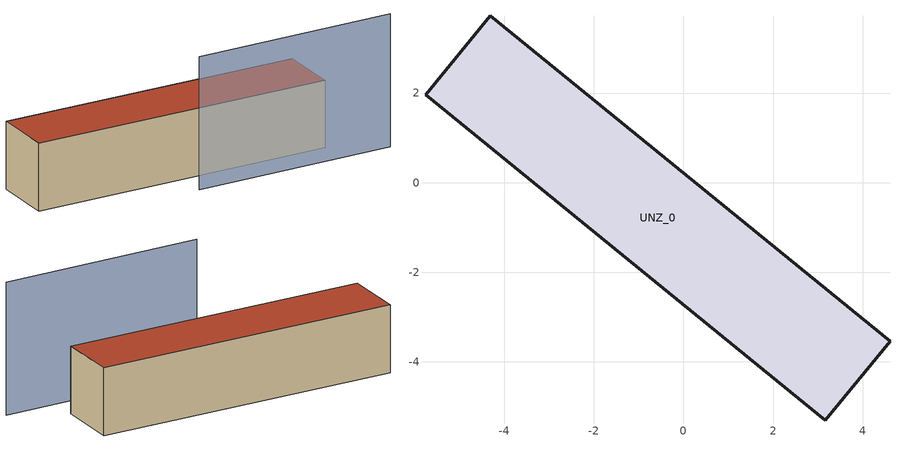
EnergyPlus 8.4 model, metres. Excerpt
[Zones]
UNZ_0
 floor outside (FF_Floor): -5.76,1.96 -4.31,3.73 4.61,-3.53 3.17,-5.3 z0
 wall outside (FF_SideWalls): 3.17,-5.3 4.61,-3.53 -4.31,3.73 -5.76,1.96 3.17,-5.3 z0:2.55
 roof outside (FF_Roof): 4.61,-3.53 -4.31,3.73 -5.76,1.96 3.17,-5.3 z2.55
shading: 4.06,-7.37 -1.94,-2.57 z0:5
[Building]
Building: North Axis {deg}=0; Terrain=Suburbs; Loads Convergence Tolerance Value=0.04; Temperature Convergence Tolerance Value {deltaC}=0.4; Solar Distribution=FullInteriorAndExteriorWithReflections; Maximum Number of Warmup Days=25
[Site:GroundTemperature:BuildingSurface]
14, 14, 14, 14, 14, 14, 14, 14, 14, 14, 14, 14
[Site:GroundReflectance]
0.2, 0.2, 0.2, 0.2, 0.2, 0.2, 0.2, 0.2, 0.2, 0.2, 0.2, 0.2
[Site:GroundReflectance:SnowModifier]
1, 1
[Material] Roughness=Rough
Name | Thickness {m} | Conductivity {W/m-K} | Density {kg/m3} | Specific Heat {J/kg-K} | Thermal Absorptance | Solar Absorptance | Visible Absorptance
WhitePaint_0.0016_FF_SideWalls | 0.0016 | 177 | 2770 | 875 | 0.9 | 0.2 | 0.6
Stainless Steel_0.0016_FF_SideWalls; Stainless Steel_0.0016_FF_Floor | 0.0016 | 45 | 7800 | 480 | 0.1 | 0.4 | 0.4
PolyurethaneFoam_0.07_FF_SideWalls | 0.07 | 0.03 | 24 | 100 | 0.9 | 0.7 | 0.7
PolyurethaneFoam_0.17_FF_Floor | 0.17 | 0.03 | 24 | 100 | 0.9 | 0.7 | 0.7
AluminumAlloy195Cast_0.0016_FF_Floor | 0.0016 | 168 | 2790 | 883 | 0.9 | 0.7 | 0.7
[Construction]
FF_SideWalls; FF_Roof: WhitePaint_0.0016_FF_SideWalls, Stainless Steel_0.0016_FF_SideWalls, PolyurethaneFoam_0.07_FF_SideWalls, Stainless Steel_0.0016_FF_SideWalls
FF_Floor: Stainless Steel_0.0016_FF_Floor, PolyurethaneFoam_0.17_FF_Floor, Stainless Steel_0.0016_FF_Floor, AluminumAlloy195Cast_0.0016_FF_Floor
[Zone]
UNZ_0: Type=1; Multiplier=1; Volume {m3}=67.0425; Floor Area {m2}=26.2706; Zone Inside Convection Algorithm=TARP; Zone Outside Convection Algorithm=DOE-2
[People]
People UNZ_0: Zone or ZoneList=UNZ_0; Number of People Schedule=AllOff; Number of People Calculation Method=People/Area; People per Zone Floor Area {person/m2}=0; Fraction Radiant=0.3; Sensible Heat Fraction=AUTOCALCULATE; Activity Level Schedule=UNZ_0PeopleActivity; Carbon Dioxide Generation Rate {m3/s-W}=3.82e-08; Enable ASHRAE 55 Comfort Warnings=No; Mean Radiant Temperature Calculation Type=ZoneAveraged; Work Efficiency Schedule=UNZ_0WorkEfficiency; Clothing Insulation Calculation Method=DynamicClothingModelASHRAE55; Air Velocity Schedule=UNZ_0AirVelocity; Thermal Comfort Model 1 Type=AdaptiveASH55
[Lights]
UNZ_0 General lighting: Zone or ZoneList=UNZ_0; Schedule=G_Lights; Design Level Calculation Method=Watts/Area; Watts per Zone Floor Area {W/m2}=130; Return Air Fraction=0; Fraction Radiant=0.02; Fraction Visible=0.33; Fraction Replaceable=1
[ElectricEquipment]
UNZ_0 Equipment 1: Zone or ZoneList=UNZ_0; Schedule=G_Equipment; Design Level Calculation Method=Watts/Area; Watts per Zone Floor Area {W/m2}=51; Fraction Latent=0; Fraction Radiant=0.2; Fraction Lost=0
[OtherEquipment] Zone or ZoneList=UNZ_0; Design Level Calculation Method=Watts/Area; Fraction Lost=0
Name | Schedule | Power per Zone Floor Area {W/m2} | Fraction Latent | Fraction Radiant
PlantsLatent | G_PlantsLatent | 72 | 1 | 0
PlantsSensible | G_PlantsSens | -53 | 0 | 0
DehumidifierLatent | G_Equipment | -62 | 1 | 0
DehumidifierSensible | G_Equipment | 92 | 0 | 0.2
[ZoneInfiltration:DesignFlowRate]
UNZ_0Infiltration: Zone or ZoneList=UNZ_0; Schedule=On; Design Flow Rate Calculation Method=AirChanges/Hour; Air Changes per Hour {1/hr}=0.6; Constant Term Coefficient=1; Temperature Term Coefficient=0; Velocity Term Coefficient=0; Velocity Squared Term Coefficient=0
[ZoneVentilation:DesignFlowRate]
UNZ_0 ScheduledVent: Zone or ZoneList=UNZ_0; Schedule=G_Ventilation; Design Flow Rate Calculation Method=AirChanges/Hour; Air Changes per Hour {1/hr}=2.85; Ventilation Type=NATURAL; Fan Pressure Rise {Pa}=0; Fan Total Efficiency=1; Constant Term Coefficient=1; Temperature Term Coefficient=0; Velocity Term Coefficient=0; Velocity Squared Term Coefficient=0; Minimum Indoor Temperature {C}=-100; Delta Temperature {deltaC}=1; Maximum Wind Speed {m/s}=40
[ZoneControl:Thermostat]
UNZ_0 Thermostat: Zone or ZoneList=UNZ_0; Control Type Schedule=UNZ_0ZoneControlTypeSched; Control 1=Dual Setpoint - Zone UNZ_0
[ThermostatSetpoint:DualSetpoint]
Dual Setpoint - Zone UNZ_0: Heating Setpoint Temperature Schedule=UNZ_0Heating_SP_Sch; Cooling Setpoint Temperature Schedule=Const_T
[ZoneHVAC:IdealLoadsAirSystem]
UNZ_0 Ideal Loads Air: Maximum Heating Supply Air Temperature {C}=30; Minimum Cooling Supply Air Temperature {C}=3; Maximum Heating Supply Air Humidity Ratio {kgWater/kgDryAir}=0.01; Heating Limit=LimitFlowRate; Maximum Heating Air Flow Rate {m3/s}=0; Cooling Limit=NoLimit; Maximum Cooling Air Flow Rate {m3/s}=100; Heating Availability Schedule=Off; Cooling Availability Schedule=AllOn; Dehumidification Control Type=None; Humidification Control Type=None; Outdoor Air Economizer Type=NoEconomizer; Heat Recovery Type=None; Sensible Heat Recovery Effectiveness=0.7; Latent Heat Recovery Effectiveness=0.65
[Zone equipment]
UNZ_0: UNZ_0 Ideal Loads Air
[EnergyManagementSystem:Sensor] Output:Variable or Output:Meter Index Key=Environment
Name | Output:Variable or Output:Meter
OutdoorTemp | Site Outdoor Air Drybulb Temperature
OutdoorRelHumid | Site Outdoor Air Relative Humidity
[Schedule:Day:Hourly]
AllOff: 0, 0, 0, 0, 0, 0, 0, 0, 0, 0, 0, 0, 0, 0, 0, 0, 0, 0, 0, 0, 0, 0, 0, 0
AllOn: 1, 1, 1, 1, 1, 1, 1, 1, 1, 1, 1, 1, 1, 1, 1, 1, 1, 1, 1, 1, 1, 1, 1, 1
D_Lights: 1, 1, 1, 1, 1, 1, 1, 1, 1, 0, 0, 0, 1, 1, 1, 1, 1, 1, 1, 1, 1, 0, 0, 0
D_Equipment: 0.5, 0.5, 0.5, 0.5, 0.5, 0.5, 0.5, 0.5, 0.5, 0.4, 0.4, 0.4, 0.5, 0.5, 0.5, 0.5, 0.5, 0.5, 0.5, 0.5, 0.5, 0.4, 0.4, 0.4
D_Ventilation: 0, 0, 0, 0, 0, 0, 0, 0, 0, 0.02, 0.02, 0, 0, 0, 0, 0, 0, 0, 0, 0, 0, 0.02, 0.02, 0
D_PlantsLatent: 1, 1, 1, 1, 1, 1, 1, 1, 1, 0.75, 0.75, 0.75, 1, 1, 1, 1, 1, 1, 1, 1, 1, 0.75, 0.75, 0.75
D_PlantsSens: 0.6, 0.6, 0.6, 0.6, 0.6, 0.6, 0.6, 0.6, 0.6, 1, 1, 1, 0.6, 0.6, 0.6, 0.6, 0.6, 0.6, 0.6, 0.6, 0.6, 1, 1, 1
[Schedule:Week:Daily]
AllOff0: AllOff, AllOff, AllOff, AllOff, AllOff, AllOff, AllOff, AllOff, AllOff, AllOff, AllOff, AllOff
AllOn0: AllOn, AllOn, AllOn, AllOn, AllOn, AllOn, AllOn, AllOn, AllOn, AllOn, AllOn, AllOn
W_Lights: D_Lights, D_Lights, D_Lights, D_Lights, D_Lights, D_Lights, D_Lights, D_Lights, D_Lights, D_Lights, D_Lights, D_Lights
W_Equipment: D_Equipment, D_Equipment, D_Equipment, D_Equipment, D_Equipment, D_Equipment, D_Equipment, D_Equipment, D_Equipment, D_Equipment, D_Equipment, D_Equipment
W_Ventilation: D_Ventilation, D_Ventilation, D_Ventilation, D_Ventilation, D_Ventilation, D_Ventilation, D_Ventilation, D_Ventilation, D_Ventilation, D_Ventilation, D_Ventilation, D_Ventilation
W_PlantsLatent: D_PlantsLatent, D_PlantsLatent, D_PlantsLatent, D_PlantsLatent, D_PlantsLatent, D_PlantsLatent, D_PlantsLatent, D_PlantsLatent, D_PlantsLatent, D_PlantsLatent, D_PlantsLatent, D_PlantsLatent
W_PlantsSens: D_PlantsSens, D_PlantsSens, D_PlantsSens, D_PlantsSens, D_PlantsSens, D_PlantsSens, D_PlantsSens, D_PlantsSens, D_PlantsSens, D_PlantsSens, D_PlantsSens, D_PlantsSens
[Schedule:Year]
AllOff: AllOff0, 1, 1, 12, 31
AllOn: AllOn0, 1, 1, 12, 31
G_Lights: W_Lights, 1, 1, 12, 31
G_Equipment: W_Equipment, 1, 1, 12, 31
G_Ventilation: W_Ventilation, 1, 1, 12, 31
G_PlantsLatent: W_PlantsLatent, 1, 1, 12, 31
G_PlantsSens: W_PlantsSens, 1, 1, 12, 31
[Schedule:Constant]
Name | Hourly Value
On | 1
Off; UNZ_0WorkEfficiency | 0
UNZ_0PeopleActivity | 125.28
UNZ_0AirVelocity | 0.2
UNZ_0Heating_SP_Sch | 10
Const_T | 18.5
UNZ_0ZoneControlTypeSched | 4
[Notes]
----  This file was generated with Archsim v.4.3.2.1
